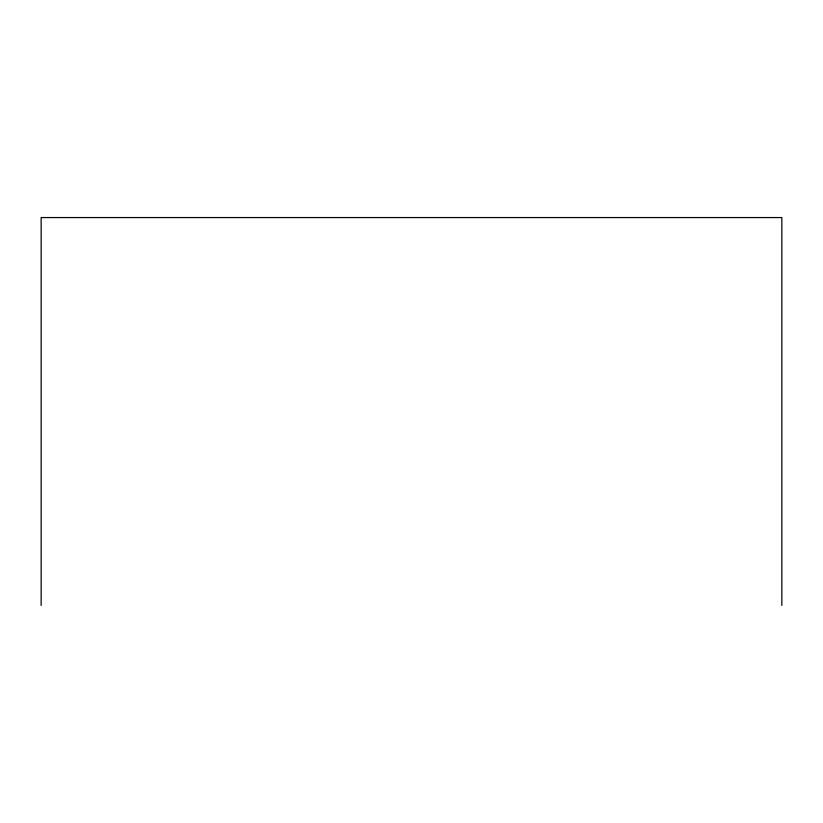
<?xml version="1.0" encoding="UTF-8"?>
<svg xmlns="http://www.w3.org/2000/svg" width="823" height="823" viewBox="0 0 823 823"><rect width="100%" height="100%" fill="white"/><g stroke="black" fill="none" stroke-linecap="round" stroke-linejoin="round"><path stroke-width="1.23" d="M781.85 605.44L781.85 217.56L41.15 217.56L41.15 605.44"/></g></svg>
